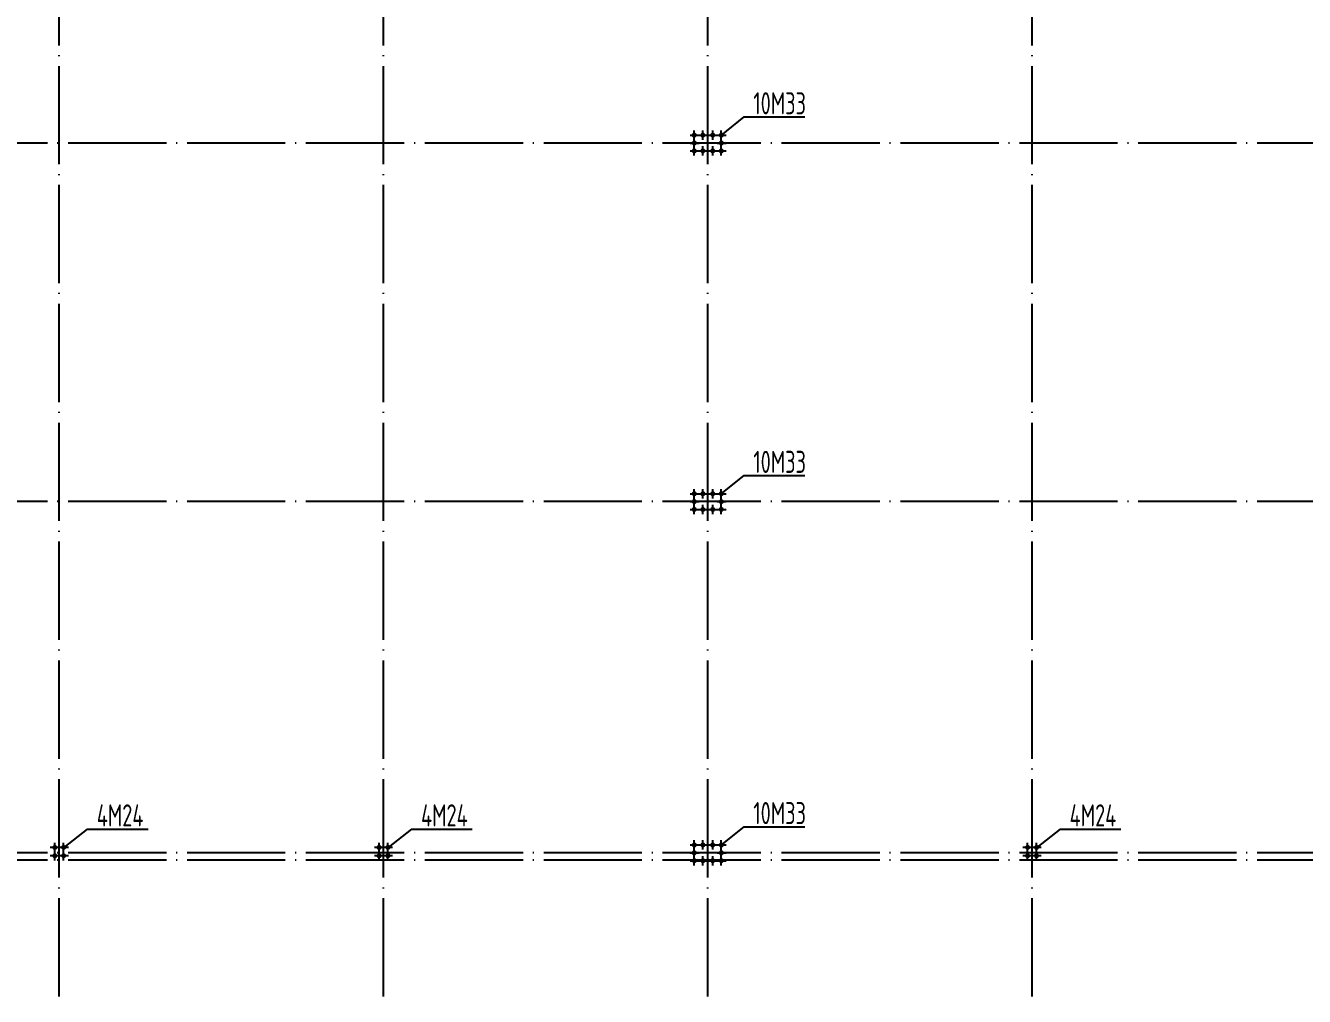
# Model space of a CAD drawing. Extents: x 69728788 to 149766163, y 20718153 to 43663798.
# Drawn here: x 74867362 to 74893390, y 21628206 to 21647970 of the extents above; entities that cross this region are included whole.
import ezdxf

# ---------------------------------------------------------------- set-up
doc = ezdxf.new("R2010")
doc.units = 0
doc.header["$LTSCALE"] = 1000
doc.header["$MEASUREMENT"] = 0
doc.linetypes.add('DOTE', pattern=[2.42, 2, -0.2, 0.02, -0.2])
for name, color, linetype in [('10', 7, 'CONTINUOUS'), ('DOTE', 251, 'DOTE'), ('WALL', 4, 'CONTINUOUS')]:
    doc.layers.add(name, color=color, linetype=linetype)
doc.styles.add('TSSD_Rein', font='atssdeng.shx', dxfattribs={"width": 0.7, "bigfont": 'atssdchn.shx'})

msp = doc.modelspace()

# ---------------------------------------------------------------- linework, layer by layer
at = {"layer": '10'}
for p, q in [((74880889.4, 21645739.2), (74880985.4, 21645739.2)), ((74880889.4, 21645739.2), (74880985.4, 21645739.2)), ((74880889.4, 21645739.2), (74880985.4, 21645739.2)), ((74880889.4, 21645739.2), (74880985.4, 21645739.2)), ((74880971.8, 21645644.1), (74880971.8, 21645834.3)), ((74880971.8, 21645644.1), (74880971.8, 21645834.3)), ((74880971.8, 21645644.1), (74880971.8, 21645834.3)), ((74880971.8, 21645644.1), (74880971.8, 21645834.3)), ((74880971.8, 21645739.2), (74881067.8, 21645739.2)), ((74880971.8, 21645739.2), (74881067.8, 21645739.2)), ((74880971.8, 21645739.2), (74881067.8, 21645739.2)), ((74880971.8, 21645739.2), (74881067.8, 21645739.2)), ((74880971.8, 21645484.1), (74880971.8, 21645674.3)), ((74880971.8, 21645484.1), (74880971.8, 21645674.3)), ((74880971.8, 21645484.1), (74880971.8, 21645674.3)), ((74880971.8, 21645484.1), (74880971.8, 21645674.3)), ((74881069.4, 21645739.2), (74881160.4, 21645739.2)), ((74881069.4, 21645739.2), (74881160.4, 21645739.2)), ((74881069.4, 21645739.2), (74881160.4, 21645739.2)), ((74881069.4, 21645739.2), (74881160.4, 21645739.2)), ((74881146.8, 21645644.1), (74881146.8, 21645834.3)), ((74881146.8, 21645644.1), (74881146.8, 21645834.3)), ((74881146.8, 21645644.1), (74881146.8, 21645834.3)), ((74881146.8, 21645644.1), (74881146.8, 21645834.3)), ((74881146.8, 21645739.2), (74881242.8, 21645739.2)), ((74881146.8, 21645739.2), (74881242.8, 21645739.2)), ((74881146.8, 21645739.2), (74881242.8, 21645739.2)), ((74881146.8, 21645739.2), (74881242.8, 21645739.2)), ((74881264.4, 21645739.2), (74881360.4, 21645739.2)), ((74881264.4, 21645739.2), (74881360.4, 21645739.2)), ((74881264.4, 21645739.2), (74881360.4, 21645739.2)), ((74881264.4, 21645739.2), (74881360.4, 21645739.2)), ((74881346.8, 21645644.1), (74881346.8, 21645834.3)), ((74881346.8, 21645644.1), (74881346.8, 21645834.3)), ((74881346.8, 21645644.1), (74881346.8, 21645834.3)), ((74881346.8, 21645644.1), (74881346.8, 21645834.3)), ((74881346.8, 21645739.2), (74881437.8, 21645739.2)), ((74881346.8, 21645739.2), (74881437.8, 21645739.2)), ((74881346.8, 21645739.2), (74881437.8, 21645739.2)), ((74881346.8, 21645739.2), (74881437.8, 21645739.2)), ((74881439.4, 21645739.2), (74881535.4, 21645739.2)), ((74881439.4, 21645739.2), (74881535.4, 21645739.2)), ((74881439.4, 21645739.2), (74881535.4, 21645739.2)), ((74881439.4, 21645739.2), (74881535.4, 21645739.2)), ((74881521.8, 21645644.1), (74881521.8, 21645834.3)), ((74881521.8, 21645644.1), (74881521.8, 21645834.3)), ((74881521.8, 21645644.1), (74881521.8, 21645834.3)), ((74881521.8, 21645644.1), (74881521.8, 21645834.3)), ((74881521.8, 21645739.2), (74881617.8, 21645739.2)), ((74881521.8, 21645739.2), (74881617.8, 21645739.2)), ((74881521.8, 21645739.2), (74881617.8, 21645739.2)), ((74881521.8, 21645739.2), (74881617.8, 21645739.2)), ((74881521.8, 21645484.1), (74881521.8, 21645674.3)), ((74881521.8, 21645484.1), (74881521.8, 21645674.3)), ((74881521.8, 21645484.1), (74881521.8, 21645674.3)), ((74881521.8, 21645484.1), (74881521.8, 21645674.3)), ((74880889.4, 21645579.2), (74880985.4, 21645579.2)), ((74880889.4, 21645579.2), (74880985.4, 21645579.2)), ((74880889.4, 21645579.2), (74880985.4, 21645579.2)), ((74880889.4, 21645579.2), (74880985.4, 21645579.2)), ((74880889.4, 21645419.2), (74880985.4, 21645419.2)), ((74880889.4, 21645419.2), (74880985.4, 21645419.2)), ((74880889.4, 21645419.2), (74880985.4, 21645419.2)), ((74880889.4, 21645419.2), (74880985.4, 21645419.2)), ((74880971.8, 21645579.2), (74881067.8, 21645579.2)), ((74880971.8, 21645579.2), (74881067.8, 21645579.2)), ((74880971.8, 21645579.2), (74881067.8, 21645579.2)), ((74880971.8, 21645579.2), (74881067.8, 21645579.2)), ((74880971.8, 21645324.1), (74880971.8, 21645514.3)), ((74880971.8, 21645324.1), (74880971.8, 21645514.3)), ((74880971.8, 21645324.1), (74880971.8, 21645514.3)), ((74880971.8, 21645324.1), (74880971.8, 21645514.3)), ((74880971.8, 21645419.2), (74881067.8, 21645419.2)), ((74880971.8, 21645419.2), (74881067.8, 21645419.2)), ((74880971.8, 21645419.2), (74881067.8, 21645419.2)), ((74880971.8, 21645419.2), (74881067.8, 21645419.2)), ((74881069.4, 21645419.2), (74881160.4, 21645419.2)), ((74881069.4, 21645419.2), (74881160.4, 21645419.2)), ((74881069.4, 21645419.2), (74881160.4, 21645419.2)), ((74881069.4, 21645419.2), (74881160.4, 21645419.2)), ((74881146.8, 21645324.1), (74881146.8, 21645514.3)), ((74881146.8, 21645324.1), (74881146.8, 21645514.3)), ((74881146.8, 21645324.1), (74881146.8, 21645514.3)), ((74881146.8, 21645324.1), (74881146.8, 21645514.3)), ((74881146.8, 21645419.2), (74881242.8, 21645419.2)), ((74881146.8, 21645419.2), (74881242.8, 21645419.2)), ((74881146.8, 21645419.2), (74881242.8, 21645419.2)), ((74881146.8, 21645419.2), (74881242.8, 21645419.2)), ((74881264.4, 21645419.2), (74881360.4, 21645419.2)), ((74881264.4, 21645419.2), (74881360.4, 21645419.2)), ((74881264.4, 21645419.2), (74881360.4, 21645419.2)), ((74881264.4, 21645419.2), (74881360.4, 21645419.2)), ((74881346.8, 21645324.1), (74881346.8, 21645514.3)), ((74881346.8, 21645324.1), (74881346.8, 21645514.3)), ((74881346.8, 21645324.1), (74881346.8, 21645514.3)), ((74881346.8, 21645324.1), (74881346.8, 21645514.3)), ((74881346.8, 21645419.2), (74881437.8, 21645419.2)), ((74881346.8, 21645419.2), (74881437.8, 21645419.2)), ((74881346.8, 21645419.2), (74881437.8, 21645419.2)), ((74881346.8, 21645419.2), (74881437.8, 21645419.2)), ((74881439.4, 21645579.2), (74881535.4, 21645579.2)), ((74881439.4, 21645579.2), (74881535.4, 21645579.2)), ((74881439.4, 21645579.2), (74881535.4, 21645579.2)), ((74881439.4, 21645579.2), (74881535.4, 21645579.2)), ((74881439.4, 21645419.2), (74881535.4, 21645419.2)), ((74881439.4, 21645419.2), (74881535.4, 21645419.2)), ((74881439.4, 21645419.2), (74881535.4, 21645419.2)), ((74881439.4, 21645419.2), (74881535.4, 21645419.2)), ((74881521.8, 21645579.2), (74881617.8, 21645579.2)), ((74881521.8, 21645579.2), (74881617.8, 21645579.2)), ((74881521.8, 21645579.2), (74881617.8, 21645579.2)), ((74881521.8, 21645579.2), (74881617.8, 21645579.2)), ((74881521.8, 21645324.1), (74881521.8, 21645514.3)), ((74881521.8, 21645324.1), (74881521.8, 21645514.3)), ((74881521.8, 21645324.1), (74881521.8, 21645514.3)), ((74881521.8, 21645324.1), (74881521.8, 21645514.3)), ((74881521.8, 21645419.2), (74881617.8, 21645419.2)), ((74881521.8, 21645419.2), (74881617.8, 21645419.2)), ((74881521.8, 21645419.2), (74881617.8, 21645419.2)), ((74881521.8, 21645419.2), (74881617.8, 21645419.2)), ((74880889.4, 21638439.2), (74880985.4, 21638439.2)), ((74880889.4, 21638439.2), (74880985.4, 21638439.2)), ((74880889.4, 21638439.2), (74880985.4, 21638439.2)), ((74880889.4, 21638439.2), (74880985.4, 21638439.2)), ((74880971.8, 21638344.1), (74880971.8, 21638534.3)), ((74880971.8, 21638344.1), (74880971.8, 21638534.3)), ((74880971.8, 21638344.1), (74880971.8, 21638534.3)), ((74880971.8, 21638344.1), (74880971.8, 21638534.3)), ((74880971.8, 21638439.2), (74881067.8, 21638439.2)), ((74880971.8, 21638439.2), (74881067.8, 21638439.2)), ((74880971.8, 21638439.2), (74881067.8, 21638439.2)), ((74880971.8, 21638439.2), (74881067.8, 21638439.2)), ((74880971.8, 21638184.1), (74880971.8, 21638374.3)), ((74880971.8, 21638184.1), (74880971.8, 21638374.3)), ((74880971.8, 21638184.1), (74880971.8, 21638374.3)), ((74880971.8, 21638184.1), (74880971.8, 21638374.3)), ((74881069.4, 21638439.2), (74881160.4, 21638439.2)), ((74881069.4, 21638439.2), (74881160.4, 21638439.2)), ((74881069.4, 21638439.2), (74881160.4, 21638439.2)), ((74881069.4, 21638439.2), (74881160.4, 21638439.2)), ((74881146.8, 21638344.1), (74881146.8, 21638534.3)), ((74881146.8, 21638344.1), (74881146.8, 21638534.3)), ((74881146.8, 21638344.1), (74881146.8, 21638534.3)), ((74881146.8, 21638344.1), (74881146.8, 21638534.3)), ((74881146.8, 21638439.2), (74881242.8, 21638439.2)), ((74881146.8, 21638439.2), (74881242.8, 21638439.2)), ((74881146.8, 21638439.2), (74881242.8, 21638439.2)), ((74881146.8, 21638439.2), (74881242.8, 21638439.2)), ((74881264.4, 21638439.2), (74881360.4, 21638439.2)), ((74881264.4, 21638439.2), (74881360.4, 21638439.2)), ((74881264.4, 21638439.2), (74881360.4, 21638439.2)), ((74881264.4, 21638439.2), (74881360.4, 21638439.2)), ((74881346.8, 21638344.1), (74881346.8, 21638534.3)), ((74881346.8, 21638344.1), (74881346.8, 21638534.3)), ((74881346.8, 21638344.1), (74881346.8, 21638534.3)), ((74881346.8, 21638344.1), (74881346.8, 21638534.3)), ((74881346.8, 21638439.2), (74881437.8, 21638439.2)), ((74881346.8, 21638439.2), (74881437.8, 21638439.2)), ((74881346.8, 21638439.2), (74881437.8, 21638439.2)), ((74881346.8, 21638439.2), (74881437.8, 21638439.2)), ((74881439.4, 21638439.2), (74881535.4, 21638439.2)), ((74881439.4, 21638439.2), (74881535.4, 21638439.2)), ((74881439.4, 21638439.2), (74881535.4, 21638439.2)), ((74881439.4, 21638439.2), (74881535.4, 21638439.2)), ((74881521.8, 21638344.1), (74881521.8, 21638534.3)), ((74881521.8, 21638344.1), (74881521.8, 21638534.3)), ((74881521.8, 21638344.1), (74881521.8, 21638534.3)), ((74881521.8, 21638344.1), (74881521.8, 21638534.3)), ((74881521.8, 21638439.2), (74881617.8, 21638439.2)), ((74881521.8, 21638439.2), (74881617.8, 21638439.2)), ((74881521.8, 21638439.2), (74881617.8, 21638439.2)), ((74881521.8, 21638439.2), (74881617.8, 21638439.2)), ((74881521.8, 21638184.1), (74881521.8, 21638374.3)), ((74881521.8, 21638184.1), (74881521.8, 21638374.3)), ((74881521.8, 21638184.1), (74881521.8, 21638374.3)), ((74881521.8, 21638184.1), (74881521.8, 21638374.3)), ((74880889.4, 21638279.2), (74880985.4, 21638279.2)), ((74880889.4, 21638279.2), (74880985.4, 21638279.2)), ((74880889.4, 21638279.2), (74880985.4, 21638279.2)), ((74880889.4, 21638279.2), (74880985.4, 21638279.2)), ((74880889.4, 21638119.2), (74880985.4, 21638119.2)), ((74880889.4, 21638119.2), (74880985.4, 21638119.2)), ((74880889.4, 21638119.2), (74880985.4, 21638119.2)), ((74880889.4, 21638119.2), (74880985.4, 21638119.2)), ((74880971.8, 21638279.2), (74881067.8, 21638279.2)), ((74880971.8, 21638279.2), (74881067.8, 21638279.2)), ((74880971.8, 21638279.2), (74881067.8, 21638279.2)), ((74880971.8, 21638279.2), (74881067.8, 21638279.2)), ((74880971.8, 21638024.1), (74880971.8, 21638214.3)), ((74880971.8, 21638024.1), (74880971.8, 21638214.3)), ((74880971.8, 21638024.1), (74880971.8, 21638214.3)), ((74880971.8, 21638024.1), (74880971.8, 21638214.3)), ((74880971.8, 21638119.2), (74881067.8, 21638119.2)), ((74880971.8, 21638119.2), (74881067.8, 21638119.2)), ((74880971.8, 21638119.2), (74881067.8, 21638119.2)), ((74880971.8, 21638119.2), (74881067.8, 21638119.2)), ((74881069.4, 21638119.2), (74881160.4, 21638119.2)), ((74881069.4, 21638119.2), (74881160.4, 21638119.2)), ((74881069.4, 21638119.2), (74881160.4, 21638119.2)), ((74881069.4, 21638119.2), (74881160.4, 21638119.2)), ((74881146.8, 21638024.1), (74881146.8, 21638214.3)), ((74881146.8, 21638024.1), (74881146.8, 21638214.3)), ((74881146.8, 21638024.1), (74881146.8, 21638214.3)), ((74881146.8, 21638024.1), (74881146.8, 21638214.3)), ((74881146.8, 21638119.2), (74881242.8, 21638119.2)), ((74881146.8, 21638119.2), (74881242.8, 21638119.2)), ((74881146.8, 21638119.2), (74881242.8, 21638119.2)), ((74881146.8, 21638119.2), (74881242.8, 21638119.2)), ((74881264.4, 21638119.2), (74881360.4, 21638119.2)), ((74881264.4, 21638119.2), (74881360.4, 21638119.2)), ((74881264.4, 21638119.2), (74881360.4, 21638119.2)), ((74881264.4, 21638119.2), (74881360.4, 21638119.2)), ((74881346.8, 21638024.1), (74881346.8, 21638214.3)), ((74881346.8, 21638024.1), (74881346.8, 21638214.3)), ((74881346.8, 21638024.1), (74881346.8, 21638214.3)), ((74881346.8, 21638024.1), (74881346.8, 21638214.3)), ((74881346.8, 21638119.2), (74881437.8, 21638119.2)), ((74881346.8, 21638119.2), (74881437.8, 21638119.2)), ((74881346.8, 21638119.2), (74881437.8, 21638119.2)), ((74881346.8, 21638119.2), (74881437.8, 21638119.2)), ((74881439.4, 21638279.2), (74881535.4, 21638279.2)), ((74881439.4, 21638279.2), (74881535.4, 21638279.2)), ((74881439.4, 21638279.2), (74881535.4, 21638279.2)), ((74881439.4, 21638279.2), (74881535.4, 21638279.2)), ((74881439.4, 21638119.2), (74881535.4, 21638119.2)), ((74881439.4, 21638119.2), (74881535.4, 21638119.2)), ((74881439.4, 21638119.2), (74881535.4, 21638119.2)), ((74881439.4, 21638119.2), (74881535.4, 21638119.2)), ((74881521.8, 21638279.2), (74881617.8, 21638279.2)), ((74881521.8, 21638279.2), (74881617.8, 21638279.2)), ((74881521.8, 21638279.2), (74881617.8, 21638279.2)), ((74881521.8, 21638279.2), (74881617.8, 21638279.2)), ((74881521.8, 21638024.1), (74881521.8, 21638214.3)), ((74881521.8, 21638024.1), (74881521.8, 21638214.3)), ((74881521.8, 21638024.1), (74881521.8, 21638214.3)), ((74881521.8, 21638024.1), (74881521.8, 21638214.3)), ((74881521.8, 21638119.2), (74881617.8, 21638119.2)), ((74881521.8, 21638119.2), (74881617.8, 21638119.2)), ((74881521.8, 21638119.2), (74881617.8, 21638119.2)), ((74881521.8, 21638119.2), (74881617.8, 21638119.2)), ((74880971.8, 21631194.1), (74880971.8, 21631384.3)), ((74880971.8, 21631194.1), (74880971.8, 21631384.3)), ((74880971.8, 21631194.1), (74880971.8, 21631384.3)), ((74880971.8, 21631194.1), (74880971.8, 21631384.3)), ((74881146.8, 21631194.1), (74881146.8, 21631384.3)), ((74881146.8, 21631194.1), (74881146.8, 21631384.3)), ((74881146.8, 21631194.1), (74881146.8, 21631384.3)), ((74881146.8, 21631194.1), (74881146.8, 21631384.3)), ((74881346.8, 21631194.1), (74881346.8, 21631384.3)), ((74881346.8, 21631194.1), (74881346.8, 21631384.3)), ((74881346.8, 21631194.1), (74881346.8, 21631384.3)), ((74881346.8, 21631194.1), (74881346.8, 21631384.3)), ((74881521.8, 21631194.1), (74881521.8, 21631384.3)), ((74881521.8, 21631194.1), (74881521.8, 21631384.3)), ((74881521.8, 21631194.1), (74881521.8, 21631384.3)), ((74881521.8, 21631194.1), (74881521.8, 21631384.3)), ((74867956.8, 21631239.2), (74867860.8, 21631239.2)), ((74867956.8, 21631239.2), (74867860.8, 21631239.2)), ((74867956.8, 21631239.2), (74867860.8, 21631239.2)), ((74867956.8, 21631239.2), (74867860.8, 21631239.2)), ((74867956.8, 21631144.1), (74867956.8, 21631334.3)), ((74867956.8, 21631144.1), (74867956.8, 21631334.3)), ((74867956.8, 21631144.1), (74867956.8, 21631334.3)), ((74867956.8, 21631144.1), (74867956.8, 21631334.3)), ((74868052.8, 21631239.2), (74867956.8, 21631239.2)), ((74867956.8, 21630974.1), (74867956.8, 21631164.3)), ((74867956.8, 21630974.1), (74867956.8, 21631164.3)), ((74867956.8, 21630974.1), (74867956.8, 21631164.3)), ((74867956.8, 21630974.1), (74867956.8, 21631164.3)), ((74868136.8, 21631239.2), (74868040.8, 21631239.2)), ((74868136.8, 21631239.2), (74868040.8, 21631239.2)), ((74868136.8, 21631239.2), (74868040.8, 21631239.2)), ((74868136.8, 21631239.2), (74868040.8, 21631239.2)), ((74868136.8, 21631144.1), (74868136.8, 21631334.3)), ((74868136.8, 21631144.1), (74868136.8, 21631334.3)), ((74868136.8, 21631144.1), (74868136.8, 21631334.3)), ((74868136.8, 21631144.1), (74868136.8, 21631334.3)), ((74868232.8, 21631239.2), (74868136.8, 21631239.2)), ((74868136.8, 21630974.1), (74868136.8, 21631164.3)), ((74868136.8, 21630974.1), (74868136.8, 21631164.3)), ((74868136.8, 21630974.1), (74868136.8, 21631164.3)), ((74868136.8, 21630974.1), (74868136.8, 21631164.3)), ((74874556.8, 21631239.2), (74874460.8, 21631239.2)), ((74874556.8, 21631239.2), (74874460.8, 21631239.2)), ((74874556.8, 21631239.2), (74874460.8, 21631239.2)), ((74874556.8, 21631239.2), (74874460.8, 21631239.2)), ((74874556.8, 21631144.1), (74874556.8, 21631334.3)), ((74874556.8, 21631144.1), (74874556.8, 21631334.3)), ((74874556.8, 21631144.1), (74874556.8, 21631334.3)), ((74874556.8, 21631144.1), (74874556.8, 21631334.3)), ((74874652.8, 21631239.2), (74874556.8, 21631239.2)), ((74874556.8, 21630974.1), (74874556.8, 21631164.3)), ((74874556.8, 21630974.1), (74874556.8, 21631164.3)), ((74874556.8, 21630974.1), (74874556.8, 21631164.3)), ((74874556.8, 21630974.1), (74874556.8, 21631164.3)), ((74874736.8, 21631239.2), (74874640.8, 21631239.2)), ((74874736.8, 21631239.2), (74874640.8, 21631239.2)), ((74874736.8, 21631239.2), (74874640.8, 21631239.2)), ((74874736.8, 21631239.2), (74874640.8, 21631239.2)), ((74874736.8, 21631144.1), (74874736.8, 21631334.3)), ((74874736.8, 21631144.1), (74874736.8, 21631334.3)), ((74874736.8, 21631144.1), (74874736.8, 21631334.3)), ((74874736.8, 21631144.1), (74874736.8, 21631334.3)), ((74874832.8, 21631239.2), (74874736.8, 21631239.2)), ((74874736.8, 21630974.1), (74874736.8, 21631164.3)), ((74874736.8, 21630974.1), (74874736.8, 21631164.3)), ((74874736.8, 21630974.1), (74874736.8, 21631164.3)), ((74874736.8, 21630974.1), (74874736.8, 21631164.3)), ((74880889.4, 21631289.2), (74880985.4, 21631289.2)), ((74880889.4, 21631289.2), (74880985.4, 21631289.2)), ((74880889.4, 21631289.2), (74880985.4, 21631289.2)), ((74880889.4, 21631289.2), (74880985.4, 21631289.2)), ((74880889.4, 21631129.2), (74880985.4, 21631129.2)), ((74880889.4, 21631129.2), (74880985.4, 21631129.2)), ((74880889.4, 21631129.2), (74880985.4, 21631129.2)), ((74880889.4, 21631129.2), (74880985.4, 21631129.2)), ((74880971.8, 21631289.2), (74881067.8, 21631289.2)), ((74880971.8, 21631289.2), (74881067.8, 21631289.2)), ((74880971.8, 21631289.2), (74881067.8, 21631289.2)), ((74880971.8, 21631289.2), (74881067.8, 21631289.2)), ((74880971.8, 21631034.1), (74880971.8, 21631224.3)), ((74880971.8, 21631034.1), (74880971.8, 21631224.3)), ((74880971.8, 21631034.1), (74880971.8, 21631224.3)), ((74880971.8, 21631034.1), (74880971.8, 21631224.3)), ((74880971.8, 21631129.2), (74881067.8, 21631129.2)), ((74880971.8, 21631129.2), (74881067.8, 21631129.2)), ((74880971.8, 21631129.2), (74881067.8, 21631129.2)), ((74880971.8, 21631129.2), (74881067.8, 21631129.2)), ((74881069.4, 21631289.2), (74881160.4, 21631289.2)), ((74881069.4, 21631289.2), (74881160.4, 21631289.2)), ((74881069.4, 21631289.2), (74881160.4, 21631289.2)), ((74881069.4, 21631289.2), (74881160.4, 21631289.2)), ((74881146.8, 21631289.2), (74881242.8, 21631289.2)), ((74881146.8, 21631289.2), (74881242.8, 21631289.2)), ((74881146.8, 21631289.2), (74881242.8, 21631289.2)), ((74881146.8, 21631289.2), (74881242.8, 21631289.2)), ((74881264.4, 21631289.2), (74881360.4, 21631289.2)), ((74881264.4, 21631289.2), (74881360.4, 21631289.2)), ((74881264.4, 21631289.2), (74881360.4, 21631289.2)), ((74881264.4, 21631289.2), (74881360.4, 21631289.2)), ((74881346.8, 21631289.2), (74881437.8, 21631289.2)), ((74881346.8, 21631289.2), (74881437.8, 21631289.2)), ((74881346.8, 21631289.2), (74881437.8, 21631289.2)), ((74881346.8, 21631289.2), (74881437.8, 21631289.2)), ((74881439.4, 21631289.2), (74881535.4, 21631289.2)), ((74881439.4, 21631289.2), (74881535.4, 21631289.2)), ((74881439.4, 21631289.2), (74881535.4, 21631289.2)), ((74881439.4, 21631289.2), (74881535.4, 21631289.2)), ((74881439.4, 21631129.2), (74881535.4, 21631129.2)), ((74881439.4, 21631129.2), (74881535.4, 21631129.2)), ((74881439.4, 21631129.2), (74881535.4, 21631129.2)), ((74881439.4, 21631129.2), (74881535.4, 21631129.2)), ((74881521.8, 21631289.2), (74881617.8, 21631289.2)), ((74881521.8, 21631289.2), (74881617.8, 21631289.2)), ((74881521.8, 21631289.2), (74881617.8, 21631289.2)), ((74881521.8, 21631289.2), (74881617.8, 21631289.2)), ((74881521.8, 21631034.1), (74881521.8, 21631224.3)), ((74881521.8, 21631034.1), (74881521.8, 21631224.3)), ((74881521.8, 21631034.1), (74881521.8, 21631224.3)), ((74881521.8, 21631034.1), (74881521.8, 21631224.3)), ((74881521.8, 21631129.2), (74881617.8, 21631129.2)), ((74881521.8, 21631129.2), (74881617.8, 21631129.2)), ((74881521.8, 21631129.2), (74881617.8, 21631129.2)), ((74881521.8, 21631129.2), (74881617.8, 21631129.2)), ((74887756.8, 21631239.2), (74887660.8, 21631239.2)), ((74887756.8, 21631239.2), (74887660.8, 21631239.2)), ((74887756.8, 21631239.2), (74887660.8, 21631239.2)), ((74887756.8, 21631239.2), (74887660.8, 21631239.2)), ((74887756.8, 21631144.1), (74887756.8, 21631334.3)), ((74887756.8, 21631144.1), (74887756.8, 21631334.3)), ((74887756.8, 21631144.1), (74887756.8, 21631334.3)), ((74887756.8, 21631144.1), (74887756.8, 21631334.3)), ((74887852.8, 21631239.2), (74887756.8, 21631239.2)), ((74887756.8, 21630974.1), (74887756.8, 21631164.3)), ((74887756.8, 21630974.1), (74887756.8, 21631164.3)), ((74887756.8, 21630974.1), (74887756.8, 21631164.3)), ((74887756.8, 21630974.1), (74887756.8, 21631164.3)), ((74887936.8, 21631239.2), (74887840.8, 21631239.2)), ((74887936.8, 21631239.2), (74887840.8, 21631239.2)), ((74887936.8, 21631239.2), (74887840.8, 21631239.2)), ((74887936.8, 21631239.2), (74887840.8, 21631239.2)), ((74887936.8, 21631144.1), (74887936.8, 21631334.3)), ((74887936.8, 21631144.1), (74887936.8, 21631334.3)), ((74887936.8, 21631144.1), (74887936.8, 21631334.3)), ((74887936.8, 21631144.1), (74887936.8, 21631334.3)), ((74888032.8, 21631239.2), (74887936.8, 21631239.2)), ((74887936.8, 21630974.1), (74887936.8, 21631164.3)), ((74887936.8, 21630974.1), (74887936.8, 21631164.3)), ((74887936.8, 21630974.1), (74887936.8, 21631164.3)), ((74887936.8, 21630974.1), (74887936.8, 21631164.3)), ((74867956.8, 21631069.2), (74867860.8, 21631069.2)), ((74867956.8, 21631069.2), (74867860.8, 21631069.2)), ((74867956.8, 21631069.2), (74867860.8, 21631069.2)), ((74867956.8, 21631069.2), (74867860.8, 21631069.2)), ((74868052.8, 21631069.2), (74867956.8, 21631069.2)), ((74868136.8, 21631069.2), (74868040.8, 21631069.2)), ((74868136.8, 21631069.2), (74868040.8, 21631069.2)), ((74868136.8, 21631069.2), (74868040.8, 21631069.2)), ((74868136.8, 21631069.2), (74868040.8, 21631069.2)), ((74868232.8, 21631069.2), (74868136.8, 21631069.2)), ((74874556.8, 21631069.2), (74874460.8, 21631069.2)), ((74874556.8, 21631069.2), (74874460.8, 21631069.2)), ((74874556.8, 21631069.2), (74874460.8, 21631069.2)), ((74874556.8, 21631069.2), (74874460.8, 21631069.2)), ((74874652.8, 21631069.2), (74874556.8, 21631069.2)), ((74874736.8, 21631069.2), (74874640.8, 21631069.2)), ((74874736.8, 21631069.2), (74874640.8, 21631069.2)), ((74874736.8, 21631069.2), (74874640.8, 21631069.2)), ((74874736.8, 21631069.2), (74874640.8, 21631069.2)), ((74874832.8, 21631069.2), (74874736.8, 21631069.2)), ((74880889.4, 21630969.2), (74880985.4, 21630969.2)), ((74880889.4, 21630969.2), (74880985.4, 21630969.2)), ((74880889.4, 21630969.2), (74880985.4, 21630969.2)), ((74880889.4, 21630969.2), (74880985.4, 21630969.2)), ((74880971.8, 21630874.1), (74880971.8, 21631064.3)), ((74880971.8, 21630874.1), (74880971.8, 21631064.3)), ((74880971.8, 21630874.1), (74880971.8, 21631064.3)), ((74880971.8, 21630874.1), (74880971.8, 21631064.3)), ((74880971.8, 21630969.2), (74881067.8, 21630969.2)), ((74880971.8, 21630969.2), (74881067.8, 21630969.2)), ((74880971.8, 21630969.2), (74881067.8, 21630969.2)), ((74880971.8, 21630969.2), (74881067.8, 21630969.2)), ((74881069.4, 21630969.2), (74881160.4, 21630969.2)), ((74881069.4, 21630969.2), (74881160.4, 21630969.2)), ((74881069.4, 21630969.2), (74881160.4, 21630969.2)), ((74881069.4, 21630969.2), (74881160.4, 21630969.2)), ((74881146.8, 21630874.1), (74881146.8, 21631064.3)), ((74881146.8, 21630874.1), (74881146.8, 21631064.3)), ((74881146.8, 21630874.1), (74881146.8, 21631064.3)), ((74881146.8, 21630874.1), (74881146.8, 21631064.3)), ((74881146.8, 21630969.2), (74881242.8, 21630969.2)), ((74881146.8, 21630969.2), (74881242.8, 21630969.2)), ((74881146.8, 21630969.2), (74881242.8, 21630969.2)), ((74881146.8, 21630969.2), (74881242.8, 21630969.2)), ((74881264.4, 21630969.2), (74881360.4, 21630969.2)), ((74881264.4, 21630969.2), (74881360.4, 21630969.2)), ((74881264.4, 21630969.2), (74881360.4, 21630969.2)), ((74881264.4, 21630969.2), (74881360.4, 21630969.2)), ((74881346.8, 21630874.1), (74881346.8, 21631064.3)), ((74881346.8, 21630874.1), (74881346.8, 21631064.3)), ((74881346.8, 21630874.1), (74881346.8, 21631064.3)), ((74881346.8, 21630874.1), (74881346.8, 21631064.3)), ((74881346.8, 21630969.2), (74881437.8, 21630969.2)), ((74881346.8, 21630969.2), (74881437.8, 21630969.2)), ((74881346.8, 21630969.2), (74881437.8, 21630969.2)), ((74881346.8, 21630969.2), (74881437.8, 21630969.2)), ((74881439.4, 21630969.2), (74881535.4, 21630969.2)), ((74881439.4, 21630969.2), (74881535.4, 21630969.2)), ((74881439.4, 21630969.2), (74881535.4, 21630969.2)), ((74881439.4, 21630969.2), (74881535.4, 21630969.2)), ((74881521.8, 21630874.1), (74881521.8, 21631064.3)), ((74881521.8, 21630874.1), (74881521.8, 21631064.3)), ((74881521.8, 21630874.1), (74881521.8, 21631064.3)), ((74881521.8, 21630874.1), (74881521.8, 21631064.3)), ((74881521.8, 21630969.2), (74881617.8, 21630969.2)), ((74881521.8, 21630969.2), (74881617.8, 21630969.2)), ((74881521.8, 21630969.2), (74881617.8, 21630969.2)), ((74881521.8, 21630969.2), (74881617.8, 21630969.2)), ((74887756.8, 21631069.2), (74887660.8, 21631069.2)), ((74887756.8, 21631069.2), (74887660.8, 21631069.2)), ((74887756.8, 21631069.2), (74887660.8, 21631069.2)), ((74887756.8, 21631069.2), (74887660.8, 21631069.2)), ((74887852.8, 21631069.2), (74887756.8, 21631069.2)), ((74887936.8, 21631069.2), (74887840.8, 21631069.2)), ((74887936.8, 21631069.2), (74887840.8, 21631069.2)), ((74887936.8, 21631069.2), (74887840.8, 21631069.2)), ((74887936.8, 21631069.2), (74887840.8, 21631069.2)), ((74888032.8, 21631069.2), (74887936.8, 21631069.2))]:
    msp.add_line(p, q, dxfattribs=at)
at = {"layer": '10', "const_width": 51.2}
for points in [[(74880971.8, 21645764.8, -1), (74880971.8, 21645713.6, -1), (74880971.8, 21645764.8)], [(74880971.8, 21645764.8, -1), (74880971.8, 21645713.6, -1), (74880971.8, 21645764.8)], [(74880971.8, 21645764.8, -1), (74880971.8, 21645713.6, -1), (74880971.8, 21645764.8)], [(74880971.8, 21645764.8, -1), (74880971.8, 21645713.6, -1), (74880971.8, 21645764.8)], [(74881146.8, 21645764.8, -1), (74881146.8, 21645713.6, -1), (74881146.8, 21645764.8)], [(74881146.8, 21645764.8, -1), (74881146.8, 21645713.6, -1), (74881146.8, 21645764.8)], [(74881146.8, 21645764.8, -1), (74881146.8, 21645713.6, -1), (74881146.8, 21645764.8)], [(74881146.8, 21645764.8, -1), (74881146.8, 21645713.6, -1), (74881146.8, 21645764.8)], [(74881346.8, 21645764.8, -1), (74881346.8, 21645713.6, -1), (74881346.8, 21645764.8)], [(74881346.8, 21645764.8, -1), (74881346.8, 21645713.6, -1), (74881346.8, 21645764.8)], [(74881346.8, 21645764.8, -1), (74881346.8, 21645713.6, -1), (74881346.8, 21645764.8)], [(74881346.8, 21645764.8, -1), (74881346.8, 21645713.6, -1), (74881346.8, 21645764.8)], [(74881521.8, 21645764.8, -1), (74881521.8, 21645713.6, -1), (74881521.8, 21645764.8)], [(74881521.8, 21645764.8, -1), (74881521.8, 21645713.6, -1), (74881521.8, 21645764.8)], [(74881521.8, 21645764.8, -1), (74881521.8, 21645713.6, -1), (74881521.8, 21645764.8)], [(74881521.8, 21645764.8, -1), (74881521.8, 21645713.6, -1), (74881521.8, 21645764.8)], [(74880971.8, 21645604.8, -1), (74880971.8, 21645553.6, -1), (74880971.8, 21645604.8)], [(74880971.8, 21645604.8, -1), (74880971.8, 21645553.6, -1), (74880971.8, 21645604.8)], [(74880971.8, 21645604.8, -1), (74880971.8, 21645553.6, -1), (74880971.8, 21645604.8)], [(74880971.8, 21645604.8, -1), (74880971.8, 21645553.6, -1), (74880971.8, 21645604.8)], [(74880971.8, 21645444.8, -1), (74880971.8, 21645393.6, -1), (74880971.8, 21645444.8)], [(74880971.8, 21645444.8, -1), (74880971.8, 21645393.6, -1), (74880971.8, 21645444.8)], [(74880971.8, 21645444.8, -1), (74880971.8, 21645393.6, -1), (74880971.8, 21645444.8)], [(74880971.8, 21645444.8, -1), (74880971.8, 21645393.6, -1), (74880971.8, 21645444.8)], [(74881146.8, 21645444.8, -1), (74881146.8, 21645393.6, -1), (74881146.8, 21645444.8)], [(74881146.8, 21645444.8, -1), (74881146.8, 21645393.6, -1), (74881146.8, 21645444.8)], [(74881146.8, 21645444.8, -1), (74881146.8, 21645393.6, -1), (74881146.8, 21645444.8)], [(74881146.8, 21645444.8, -1), (74881146.8, 21645393.6, -1), (74881146.8, 21645444.8)], [(74881346.8, 21645444.8, -1), (74881346.8, 21645393.6, -1), (74881346.8, 21645444.8)], [(74881346.8, 21645444.8, -1), (74881346.8, 21645393.6, -1), (74881346.8, 21645444.8)], [(74881346.8, 21645444.8, -1), (74881346.8, 21645393.6, -1), (74881346.8, 21645444.8)], [(74881346.8, 21645444.8, -1), (74881346.8, 21645393.6, -1), (74881346.8, 21645444.8)], [(74881521.8, 21645604.8, -1), (74881521.8, 21645553.6, -1), (74881521.8, 21645604.8)], [(74881521.8, 21645604.8, -1), (74881521.8, 21645553.6, -1), (74881521.8, 21645604.8)], [(74881521.8, 21645604.8, -1), (74881521.8, 21645553.6, -1), (74881521.8, 21645604.8)], [(74881521.8, 21645604.8, -1), (74881521.8, 21645553.6, -1), (74881521.8, 21645604.8)], [(74881521.8, 21645444.8, -1), (74881521.8, 21645393.6, -1), (74881521.8, 21645444.8)], [(74881521.8, 21645444.8, -1), (74881521.8, 21645393.6, -1), (74881521.8, 21645444.8)], [(74881521.8, 21645444.8, -1), (74881521.8, 21645393.6, -1), (74881521.8, 21645444.8)], [(74881521.8, 21645444.8, -1), (74881521.8, 21645393.6, -1), (74881521.8, 21645444.8)], [(74880971.8, 21638464.8, -1), (74880971.8, 21638413.6, -1), (74880971.8, 21638464.8)], [(74880971.8, 21638464.8, -1), (74880971.8, 21638413.6, -1), (74880971.8, 21638464.8)], [(74880971.8, 21638464.8, -1), (74880971.8, 21638413.6, -1), (74880971.8, 21638464.8)], [(74880971.8, 21638464.8, -1), (74880971.8, 21638413.6, -1), (74880971.8, 21638464.8)], [(74881146.8, 21638464.8, -1), (74881146.8, 21638413.6, -1), (74881146.8, 21638464.8)], [(74881146.8, 21638464.8, -1), (74881146.8, 21638413.6, -1), (74881146.8, 21638464.8)], [(74881146.8, 21638464.8, -1), (74881146.8, 21638413.6, -1), (74881146.8, 21638464.8)], [(74881146.8, 21638464.8, -1), (74881146.8, 21638413.6, -1), (74881146.8, 21638464.8)], [(74881346.8, 21638464.8, -1), (74881346.8, 21638413.6, -1), (74881346.8, 21638464.8)], [(74881346.8, 21638464.8, -1), (74881346.8, 21638413.6, -1), (74881346.8, 21638464.8)], [(74881346.8, 21638464.8, -1), (74881346.8, 21638413.6, -1), (74881346.8, 21638464.8)], [(74881346.8, 21638464.8, -1), (74881346.8, 21638413.6, -1), (74881346.8, 21638464.8)], [(74881521.8, 21638464.8, -1), (74881521.8, 21638413.6, -1), (74881521.8, 21638464.8)], [(74881521.8, 21638464.8, -1), (74881521.8, 21638413.6, -1), (74881521.8, 21638464.8)], [(74881521.8, 21638464.8, -1), (74881521.8, 21638413.6, -1), (74881521.8, 21638464.8)], [(74881521.8, 21638464.8, -1), (74881521.8, 21638413.6, -1), (74881521.8, 21638464.8)], [(74880971.8, 21638304.8, -1), (74880971.8, 21638253.6, -1), (74880971.8, 21638304.8)], [(74880971.8, 21638304.8, -1), (74880971.8, 21638253.6, -1), (74880971.8, 21638304.8)], [(74880971.8, 21638304.8, -1), (74880971.8, 21638253.6, -1), (74880971.8, 21638304.8)], [(74880971.8, 21638304.8, -1), (74880971.8, 21638253.6, -1), (74880971.8, 21638304.8)], [(74880971.8, 21638144.8, -1), (74880971.8, 21638093.6, -1), (74880971.8, 21638144.8)], [(74880971.8, 21638144.8, -1), (74880971.8, 21638093.6, -1), (74880971.8, 21638144.8)], [(74880971.8, 21638144.8, -1), (74880971.8, 21638093.6, -1), (74880971.8, 21638144.8)], [(74880971.8, 21638144.8, -1), (74880971.8, 21638093.6, -1), (74880971.8, 21638144.8)], [(74881146.8, 21638144.8, -1), (74881146.8, 21638093.6, -1), (74881146.8, 21638144.8)], [(74881146.8, 21638144.8, -1), (74881146.8, 21638093.6, -1), (74881146.8, 21638144.8)], [(74881146.8, 21638144.8, -1), (74881146.8, 21638093.6, -1), (74881146.8, 21638144.8)], [(74881146.8, 21638144.8, -1), (74881146.8, 21638093.6, -1), (74881146.8, 21638144.8)], [(74881346.8, 21638144.8, -1), (74881346.8, 21638093.6, -1), (74881346.8, 21638144.8)], [(74881346.8, 21638144.8, -1), (74881346.8, 21638093.6, -1), (74881346.8, 21638144.8)], [(74881346.8, 21638144.8, -1), (74881346.8, 21638093.6, -1), (74881346.8, 21638144.8)], [(74881346.8, 21638144.8, -1), (74881346.8, 21638093.6, -1), (74881346.8, 21638144.8)], [(74881521.8, 21638304.8, -1), (74881521.8, 21638253.6, -1), (74881521.8, 21638304.8)], [(74881521.8, 21638304.8, -1), (74881521.8, 21638253.6, -1), (74881521.8, 21638304.8)], [(74881521.8, 21638304.8, -1), (74881521.8, 21638253.6, -1), (74881521.8, 21638304.8)], [(74881521.8, 21638304.8, -1), (74881521.8, 21638253.6, -1), (74881521.8, 21638304.8)], [(74881521.8, 21638144.8, -1), (74881521.8, 21638093.6, -1), (74881521.8, 21638144.8)], [(74881521.8, 21638144.8, -1), (74881521.8, 21638093.6, -1), (74881521.8, 21638144.8)], [(74881521.8, 21638144.8, -1), (74881521.8, 21638093.6, -1), (74881521.8, 21638144.8)], [(74881521.8, 21638144.8, -1), (74881521.8, 21638093.6, -1), (74881521.8, 21638144.8)], [(74867956.8, 21631264.8, 1), (74867956.8, 21631213.6, 1), (74867956.8, 21631264.8)], [(74867956.8, 21631264.8, 1), (74867956.8, 21631213.6, 1), (74867956.8, 21631264.8)], [(74867956.8, 21631264.8, 1), (74867956.8, 21631213.6, 1), (74867956.8, 21631264.8)], [(74867956.8, 21631264.8, 1), (74867956.8, 21631213.6, 1), (74867956.8, 21631264.8)], [(74867956.8, 21631094.8, 1), (74867956.8, 21631043.6, 1), (74867956.8, 21631094.8)], [(74867956.8, 21631094.8, 1), (74867956.8, 21631043.6, 1), (74867956.8, 21631094.8)], [(74867956.8, 21631094.8, 1), (74867956.8, 21631043.6, 1), (74867956.8, 21631094.8)], [(74867956.8, 21631094.8, 1), (74867956.8, 21631043.6, 1), (74867956.8, 21631094.8)], [(74868136.8, 21631264.8, 1), (74868136.8, 21631213.6, 1), (74868136.8, 21631264.8)], [(74868136.8, 21631264.8, 1), (74868136.8, 21631213.6, 1), (74868136.8, 21631264.8)], [(74868136.8, 21631264.8, 1), (74868136.8, 21631213.6, 1), (74868136.8, 21631264.8)], [(74868136.8, 21631264.8, 1), (74868136.8, 21631213.6, 1), (74868136.8, 21631264.8)], [(74868136.8, 21631094.8, 1), (74868136.8, 21631043.6, 1), (74868136.8, 21631094.8)], [(74868136.8, 21631094.8, 1), (74868136.8, 21631043.6, 1), (74868136.8, 21631094.8)], [(74868136.8, 21631094.8, 1), (74868136.8, 21631043.6, 1), (74868136.8, 21631094.8)], [(74868136.8, 21631094.8, 1), (74868136.8, 21631043.6, 1), (74868136.8, 21631094.8)], [(74874556.8, 21631264.8, 1), (74874556.8, 21631213.6, 1), (74874556.8, 21631264.8)], [(74874556.8, 21631264.8, 1), (74874556.8, 21631213.6, 1), (74874556.8, 21631264.8)], [(74874556.8, 21631264.8, 1), (74874556.8, 21631213.6, 1), (74874556.8, 21631264.8)], [(74874556.8, 21631264.8, 1), (74874556.8, 21631213.6, 1), (74874556.8, 21631264.8)], [(74874556.8, 21631094.8, 1), (74874556.8, 21631043.6, 1), (74874556.8, 21631094.8)], [(74874556.8, 21631094.8, 1), (74874556.8, 21631043.6, 1), (74874556.8, 21631094.8)], [(74874556.8, 21631094.8, 1), (74874556.8, 21631043.6, 1), (74874556.8, 21631094.8)], [(74874556.8, 21631094.8, 1), (74874556.8, 21631043.6, 1), (74874556.8, 21631094.8)], [(74874736.8, 21631264.8, 1), (74874736.8, 21631213.6, 1), (74874736.8, 21631264.8)], [(74874736.8, 21631264.8, 1), (74874736.8, 21631213.6, 1), (74874736.8, 21631264.8)], [(74874736.8, 21631264.8, 1), (74874736.8, 21631213.6, 1), (74874736.8, 21631264.8)], [(74874736.8, 21631264.8, 1), (74874736.8, 21631213.6, 1), (74874736.8, 21631264.8)], [(74874736.8, 21631094.8, 1), (74874736.8, 21631043.6, 1), (74874736.8, 21631094.8)], [(74874736.8, 21631094.8, 1), (74874736.8, 21631043.6, 1), (74874736.8, 21631094.8)], [(74874736.8, 21631094.8, 1), (74874736.8, 21631043.6, 1), (74874736.8, 21631094.8)], [(74874736.8, 21631094.8, 1), (74874736.8, 21631043.6, 1), (74874736.8, 21631094.8)], [(74880971.8, 21631314.8, -1), (74880971.8, 21631263.6, -1), (74880971.8, 21631314.8)], [(74880971.8, 21631314.8, -1), (74880971.8, 21631263.6, -1), (74880971.8, 21631314.8)], [(74880971.8, 21631314.8, -1), (74880971.8, 21631263.6, -1), (74880971.8, 21631314.8)], [(74880971.8, 21631314.8, -1), (74880971.8, 21631263.6, -1), (74880971.8, 21631314.8)], [(74880971.8, 21631154.8, -1), (74880971.8, 21631103.6, -1), (74880971.8, 21631154.8)], [(74880971.8, 21631154.8, -1), (74880971.8, 21631103.6, -1), (74880971.8, 21631154.8)], [(74880971.8, 21631154.8, -1), (74880971.8, 21631103.6, -1), (74880971.8, 21631154.8)], [(74880971.8, 21631154.8, -1), (74880971.8, 21631103.6, -1), (74880971.8, 21631154.8)], [(74881146.8, 21631314.8, -1), (74881146.8, 21631263.6, -1), (74881146.8, 21631314.8)], [(74881146.8, 21631314.8, -1), (74881146.8, 21631263.6, -1), (74881146.8, 21631314.8)], [(74881146.8, 21631314.8, -1), (74881146.8, 21631263.6, -1), (74881146.8, 21631314.8)], [(74881146.8, 21631314.8, -1), (74881146.8, 21631263.6, -1), (74881146.8, 21631314.8)], [(74881346.8, 21631314.8, -1), (74881346.8, 21631263.6, -1), (74881346.8, 21631314.8)], [(74881346.8, 21631314.8, -1), (74881346.8, 21631263.6, -1), (74881346.8, 21631314.8)], [(74881346.8, 21631314.8, -1), (74881346.8, 21631263.6, -1), (74881346.8, 21631314.8)], [(74881346.8, 21631314.8, -1), (74881346.8, 21631263.6, -1), (74881346.8, 21631314.8)], [(74881521.8, 21631314.8, -1), (74881521.8, 21631263.6, -1), (74881521.8, 21631314.8)], [(74881521.8, 21631314.8, -1), (74881521.8, 21631263.6, -1), (74881521.8, 21631314.8)], [(74881521.8, 21631314.8, -1), (74881521.8, 21631263.6, -1), (74881521.8, 21631314.8)], [(74881521.8, 21631314.8, -1), (74881521.8, 21631263.6, -1), (74881521.8, 21631314.8)], [(74881521.8, 21631154.8, -1), (74881521.8, 21631103.6, -1), (74881521.8, 21631154.8)], [(74881521.8, 21631154.8, -1), (74881521.8, 21631103.6, -1), (74881521.8, 21631154.8)], [(74881521.8, 21631154.8, -1), (74881521.8, 21631103.6, -1), (74881521.8, 21631154.8)], [(74881521.8, 21631154.8, -1), (74881521.8, 21631103.6, -1), (74881521.8, 21631154.8)], [(74887756.8, 21631264.8, 1), (74887756.8, 21631213.6, 1), (74887756.8, 21631264.8)], [(74887756.8, 21631264.8, 1), (74887756.8, 21631213.6, 1), (74887756.8, 21631264.8)], [(74887756.8, 21631264.8, 1), (74887756.8, 21631213.6, 1), (74887756.8, 21631264.8)], [(74887756.8, 21631264.8, 1), (74887756.8, 21631213.6, 1), (74887756.8, 21631264.8)], [(74887756.8, 21631094.8, 1), (74887756.8, 21631043.6, 1), (74887756.8, 21631094.8)], [(74887756.8, 21631094.8, 1), (74887756.8, 21631043.6, 1), (74887756.8, 21631094.8)], [(74887756.8, 21631094.8, 1), (74887756.8, 21631043.6, 1), (74887756.8, 21631094.8)], [(74887756.8, 21631094.8, 1), (74887756.8, 21631043.6, 1), (74887756.8, 21631094.8)], [(74887936.8, 21631264.8, 1), (74887936.8, 21631213.6, 1), (74887936.8, 21631264.8)], [(74887936.8, 21631264.8, 1), (74887936.8, 21631213.6, 1), (74887936.8, 21631264.8)], [(74887936.8, 21631264.8, 1), (74887936.8, 21631213.6, 1), (74887936.8, 21631264.8)], [(74887936.8, 21631264.8, 1), (74887936.8, 21631213.6, 1), (74887936.8, 21631264.8)], [(74887936.8, 21631094.8, 1), (74887936.8, 21631043.6, 1), (74887936.8, 21631094.8)], [(74887936.8, 21631094.8, 1), (74887936.8, 21631043.6, 1), (74887936.8, 21631094.8)], [(74887936.8, 21631094.8, 1), (74887936.8, 21631043.6, 1), (74887936.8, 21631094.8)], [(74887936.8, 21631094.8, 1), (74887936.8, 21631043.6, 1), (74887936.8, 21631094.8)], [(74880971.8, 21630994.8, -1), (74880971.8, 21630943.6, -1), (74880971.8, 21630994.8)], [(74880971.8, 21630994.8, -1), (74880971.8, 21630943.6, -1), (74880971.8, 21630994.8)], [(74880971.8, 21630994.8, -1), (74880971.8, 21630943.6, -1), (74880971.8, 21630994.8)], [(74880971.8, 21630994.8, -1), (74880971.8, 21630943.6, -1), (74880971.8, 21630994.8)], [(74881146.8, 21630994.8, -1), (74881146.8, 21630943.6, -1), (74881146.8, 21630994.8)], [(74881146.8, 21630994.8, -1), (74881146.8, 21630943.6, -1), (74881146.8, 21630994.8)], [(74881146.8, 21630994.8, -1), (74881146.8, 21630943.6, -1), (74881146.8, 21630994.8)], [(74881146.8, 21630994.8, -1), (74881146.8, 21630943.6, -1), (74881146.8, 21630994.8)], [(74881346.8, 21630994.8, -1), (74881346.8, 21630943.6, -1), (74881346.8, 21630994.8)], [(74881346.8, 21630994.8, -1), (74881346.8, 21630943.6, -1), (74881346.8, 21630994.8)], [(74881346.8, 21630994.8, -1), (74881346.8, 21630943.6, -1), (74881346.8, 21630994.8)], [(74881346.8, 21630994.8, -1), (74881346.8, 21630943.6, -1), (74881346.8, 21630994.8)], [(74881521.8, 21630994.8, -1), (74881521.8, 21630943.6, -1), (74881521.8, 21630994.8)], [(74881521.8, 21630994.8, -1), (74881521.8, 21630943.6, -1), (74881521.8, 21630994.8)], [(74881521.8, 21630994.8, -1), (74881521.8, 21630943.6, -1), (74881521.8, 21630994.8)], [(74881521.8, 21630994.8, -1), (74881521.8, 21630943.6, -1), (74881521.8, 21630994.8)]]:
    msp.add_lwpolyline(points, format="xyb", close=True, dxfattribs=at)
at = {"layer": 'DOTE', "color": 25, "linetype": 'DOTE'}
for p, q in [((74868046.8, 21628205.9), (74868046.8, 21660638.7)), ((74874646.8, 21628205.9), (74874646.8, 21660638.7)), ((74881246.8, 21628205.9), (74881246.8, 21660638.7)), ((74887846.8, 21628205.9), (74887846.8, 21660638.7)), ((74904107.6, 21645579.2), (74858297.1, 21645579.2)), ((74904107.6, 21638279.2), (74858297.1, 21638279.2)), ((74904107.6, 21631129.2), (74858297.1, 21631129.2)), ((74904107.6, 21630979.2), (74858297.1, 21630979.2))]:
    msp.add_line(p, q, dxfattribs=at)
at = {"layer": 'WALL'}
for points in [[(74881516.5, 21645735), (74881989.6, 21646110.1), (74883221.9, 21646110.1)], [(74881516.5, 21638435), (74881989.6, 21638810.1), (74883221.9, 21638810.1)], [(74868149, 21631239.2), (74868622.1, 21631614.3), (74869854.4, 21631614.3)], [(74874749, 21631239.2), (74875222.1, 21631614.3), (74876454.4, 21631614.3)], [(74881516.5, 21631285), (74881989.6, 21631660.1), (74883221.9, 21631660.1)], [(74887949, 21631239.2), (74888422.1, 21631614.3), (74889654.4, 21631614.3)]]:
    msp.add_lwpolyline(points, dxfattribs=at)

# ---------------------------------------------------------------- texts
at = {"layer": 'WALL', "style": 'TSSD_Rein', "width": 0.7}
for s, p in [('10M33', (74882172.6, 21646162.7)), ('10M33', (74882172.6, 21638862.7)), ('10M33', (74882172.6, 21631712.7)), ('4M24', (74868810.6, 21631666.8)), ('4M24', (74875410.6, 21631666.8)), ('4M24', (74888610.6, 21631666.8))]:
    msp.add_text(s, height=450, dxfattribs=at).set_placement(p)

doc.saveas('drawing.dxf')
